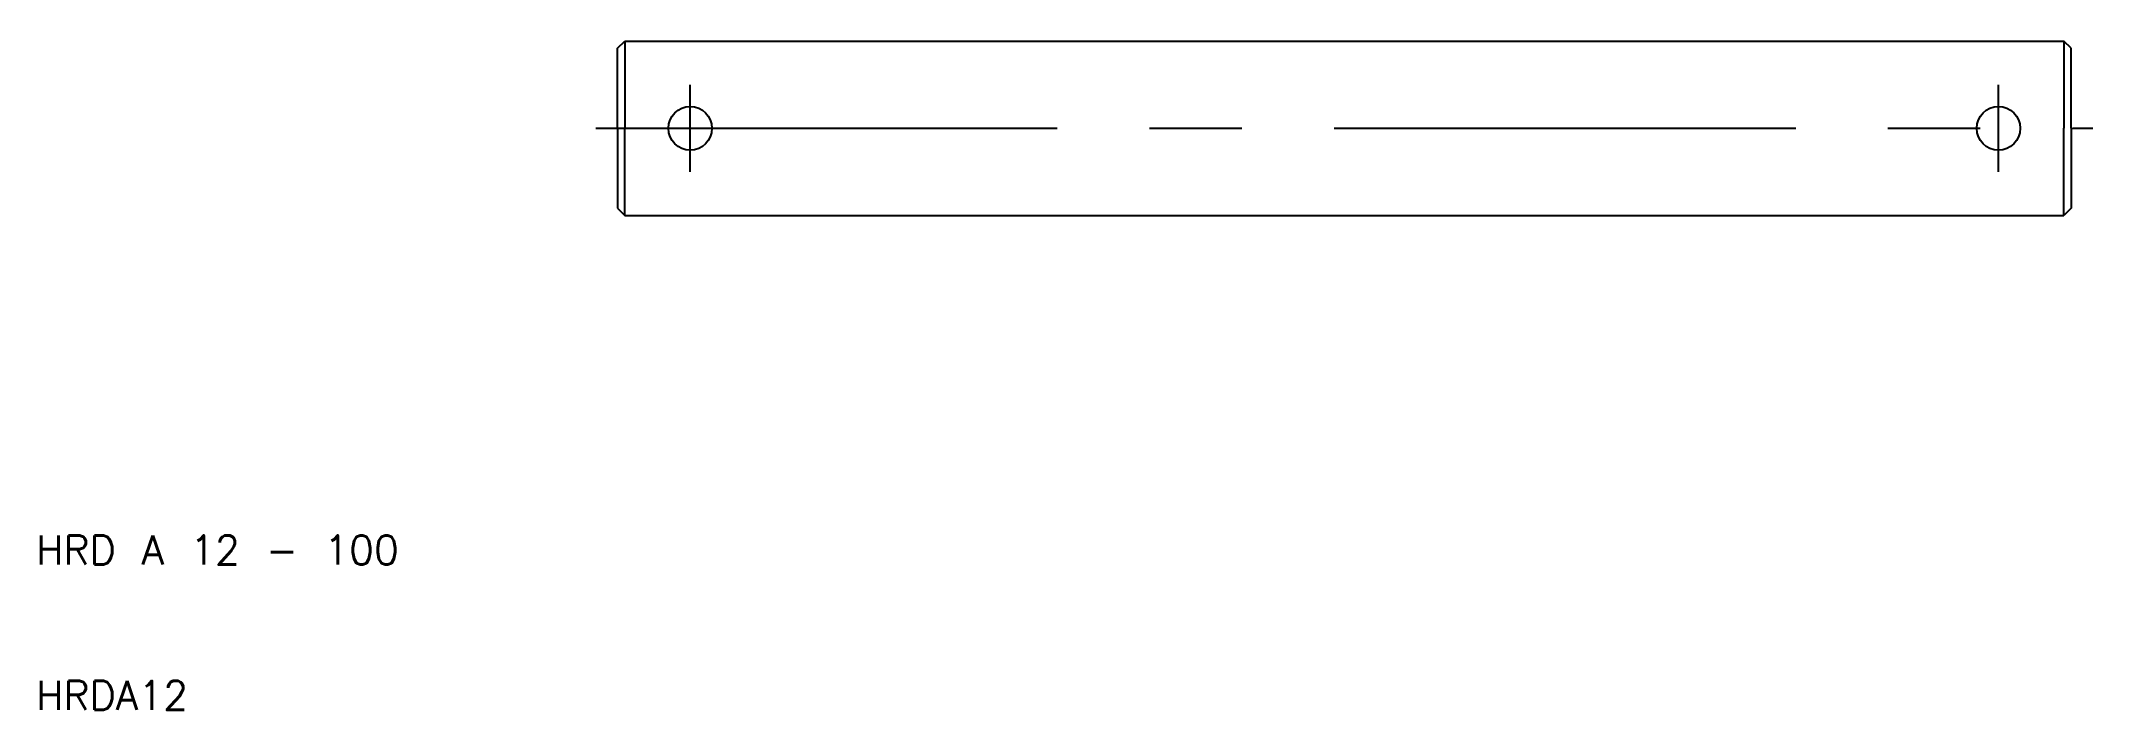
# Model space of a CAD drawing. Extents: x 10 to 152, y 10 to 56.
import ezdxf

# ---------------------------------------------------------------- set-up
doc = ezdxf.new("R2010")
doc.units = 0
doc.linetypes.add('CENTER', pattern=[50.8, 31.75, -6.35, 6.35, -6.35])
doc.layers.get('0').update_dxf_attribs({"linetype": 'CONTINUOUS'})
doc.layers.add('CENTER', color=1, linetype='CENTER')
doc.styles.get("Standard").update_dxf_attribs({"font": 'txt.shx'})

msp = doc.modelspace()

# ---------------------------------------------------------------- linework, layer by layer
at = {"color": 7, "linetype": 'CONTINUOUS'}
for p, q in [((50, 55.5), (50.5, 56)), ((50, 50), (50, 55.5)), ((50.5, 56), (50.5, 50)), ((50.5, 56), (149.5, 56)), ((149.5, 56), (149.5, 50)), ((150, 55.5), (149.5, 56)), ((150, 50), (150, 55.5)), ((50, 50), (50, 44.5)), ((50.5, 44), (50.5, 50)), ((149.5, 44), (149.5, 50)), ((150, 50), (150, 44.5)), ((50, 44.5), (50.5, 44)), ((50.5, 44), (149.5, 44)), ((150, 44.5), (149.5, 44))]:
    msp.add_line(p, q, dxfattribs=at)
for centre in [(55, 50), (145, 50)]:
    msp.add_circle(centre, 1.5, dxfattribs=at)
at = {"layer": 'CENTER', "color": 1, "linetype": 'CENTER'}
for p, q in [((55, 47), (55, 53)), ((145, 47), (145, 53)), ((48.5, 50), (151.5, 50))]:
    msp.add_line(p, q, dxfattribs=at)

# ---------------------------------------------------------------- texts
at = {"color": 7, "linetype": 'CONTINUOUS'}
for s, p in [('HRD A 12 - 100', (10, 20)), ('HRDA12', (10, 10))]:
    msp.add_text(s, height=2, dxfattribs=at).set_placement(p)

doc.saveas('drawing.dxf')
